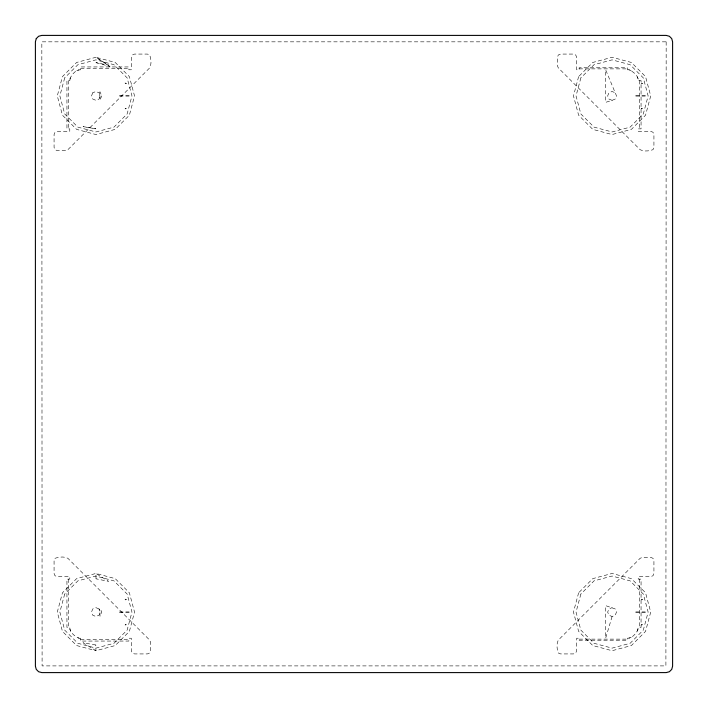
<?xml version="1.0" encoding="UTF-8"?>
<svg xmlns="http://www.w3.org/2000/svg" width="708" height="708" viewBox="0 0 708 708"><rect width="100%" height="100%" fill="white"/><g stroke="black" fill="none" stroke-linecap="round" stroke-linejoin="round"><path stroke-width="0.53" stroke-dasharray="3.54 2.66" d="M69.773 79.092C71.446 74.942 75.614 69.596 80.588 69.773L80.588 66.941L128.874 66.941L128.874 69.773L131.325 69.773L131.325 57.286L132.263 55.012L134.538 54.074L147.414 54.074L149.689 55.012C151.096 58.861 151.742 64.171 149.689 67.888L67.888 149.689L65.614 150.636L57.286 150.636L55.012 149.689L54.074 147.414L54.074 134.538L55.012 132.263L57.286 131.325L69.773 131.325L69.773 128.874L66.941 128.874L66.941 80.588L69.773 80.588L70.72 76.818M638.227 628.908C636.554 633.058 632.386 638.404 627.412 638.227L627.412 640.227L579.126 640.227L579.126 638.227L576.675 638.227L576.675 650.714L575.737 652.988L573.462 653.927L560.586 653.927L558.311 652.988C556.904 649.139 556.258 643.829 558.311 640.112L640.112 558.311L642.386 557.364L650.714 557.364L652.988 558.311L653.927 560.586L653.927 573.462L652.988 575.737L650.714 576.675L638.227 576.675L638.227 579.126L641.059 579.126L641.059 627.412L638.227 627.412L637.28 631.182M612.084 616.518L605.65 638.227L605.65 605.65L615.217 608.951L616.518 612.084L615.217 615.217L612.084 616.518L608.951 615.217L607.659 612.084L608.951 608.951L612.084 607.659M99.049 608.951L95.916 607.659L92.783 608.951L91.482 612.084L92.783 615.217L95.916 616.518L99.049 615.217L100.341 612.084L99.049 608.951L99.943 612.084L100.014 616.181L101.704 612.084L100.014 607.986M76.818 70.72L79.092 69.773M612.084 100.341L615.217 99.049L616.518 95.916L605.65 69.773L605.65 102.35L612.084 100.341L608.951 99.049L607.659 95.916L608.951 92.783L612.084 91.482L615.217 92.783M628.908 638.227L631.182 637.28M80.588 68.49L128.874 68.49M579.126 68.871L627.412 68.871M628.908 69.773L627.412 69.773L627.412 67.773L579.126 67.773L579.126 69.773L576.675 69.773L576.675 57.286L575.737 55.012L573.462 54.074L560.586 54.074L558.311 55.012L557.364 57.286L557.364 65.614L558.311 67.888L640.112 149.689C643.829 151.742 649.139 151.096 652.988 149.689L653.927 147.414L653.927 134.538L652.988 132.263L650.714 131.325L638.227 131.325L638.227 128.874L641.059 128.874L641.059 80.588L638.227 80.588C638.404 75.614 633.058 71.446 628.908 69.773L631.182 70.72M79.092 638.227L80.588 638.227L80.588 641.059L128.874 641.059L128.874 638.227L131.325 638.227L131.325 650.714L132.263 652.988L134.538 653.927L147.414 653.927L149.689 652.988L150.636 650.714L150.636 642.386L149.689 640.112L67.888 558.311C64.171 556.258 58.861 556.904 55.012 558.311L54.074 560.586L54.074 573.462L55.012 575.737L57.286 576.675L69.773 576.675L69.773 579.126L66.941 579.126L66.941 627.412L69.773 627.412C69.596 632.386 74.942 636.554 79.092 638.227L76.818 637.28M579.126 639.129L627.412 639.129M80.588 639.51L128.874 639.51M637.28 76.818L638.227 79.092M69.773 628.908L70.72 631.182M639.51 80.588L639.51 128.874M639.51 579.126L639.51 627.412M68.49 80.588L68.49 128.874M68.49 579.126L68.49 627.412M666.166 41.834L665.901 665.901L42.099 665.901L41.834 41.834L666.166 41.834M129.183 95.916L118.218 95.916L129.183 95.916M129.183 612.084L118.218 612.084L129.183 612.084M645.351 95.916L634.395 95.916L645.351 95.916M645.351 612.084L634.395 612.084L645.351 612.084M95.81 128.821L83.084 126.608L95.81 128.821M96.023 62.649L109.997 66.49L95.916 57.286L76.597 62.463L62.463 76.597L57.286 95.916L62.463 115.227L76.597 129.369L95.916 134.538L115.227 129.369L129.369 115.227L134.538 95.916L129.369 76.597L115.227 62.463L95.916 57.286L108.74 65.216L96.023 62.649M95.81 644.988L83.084 642.784L95.916 650.714L115.227 645.537L129.369 631.403L134.538 612.084L129.369 592.773L115.227 578.631L95.916 573.462L76.597 578.631L62.463 592.773L57.286 612.084L62.463 631.403L76.597 645.537L95.916 650.714L95.81 644.988M96.023 578.817L95.916 573.462L108.74 581.392L96.023 578.817M64.694 77.889L59.861 95.916L64.694 113.944L77.889 127.139L95.916 131.962L113.944 127.139L127.139 113.944L131.962 95.916L127.139 77.889L113.944 64.694L95.916 59.861L77.889 64.694L64.694 77.889M64.694 594.056L59.861 612.084L64.694 630.111L77.889 643.307L95.916 648.139L113.944 643.307L127.139 630.111L131.962 612.084L127.139 594.056L113.944 580.861L95.916 576.038L77.889 580.861L64.694 594.056M578.631 76.597L573.462 95.916L578.631 115.227L592.773 129.369L612.084 134.538L631.403 129.369L645.537 115.227L650.714 95.916L645.537 76.597L631.403 62.463L612.084 57.286L592.773 62.463L578.631 76.597M580.861 77.889L576.038 95.916L580.861 113.944L594.056 127.139L612.084 131.962L630.111 127.139L643.307 113.944L648.139 95.916L643.307 77.889L630.111 64.694L612.084 59.861L594.056 64.694L580.861 77.889M578.631 592.773L573.462 612.084L578.631 631.403L592.773 645.537L612.084 650.714L631.403 645.537L645.537 631.403L650.714 612.084L645.537 592.773L631.403 578.631L612.084 573.462L592.773 578.631L578.631 592.773M580.861 594.056L576.038 612.084L580.861 630.111L594.056 643.307L612.084 648.139L630.111 643.307L643.307 630.111L648.139 612.084L643.307 594.056L630.111 580.861L612.084 576.038L594.056 580.861L580.861 594.056M92.783 92.783L91.482 95.916L92.783 99.049L95.916 100.341L99.049 99.049L100.341 95.916L99.049 92.783L95.916 91.482L92.783 92.783M101.704 95.916L100.014 100.014L99.943 95.916L98.766 93.067L100.014 91.819L101.704 95.916M125.493 108.28L125.086 108.882L126.272 108.598L125.493 108.28M125.493 624.447L125.086 625.049L126.272 624.775L125.493 624.447M641.669 108.28L641.262 108.882L642.448 108.598L641.669 108.28M641.669 624.447L641.262 625.049L642.448 624.775L641.669 624.447M126.351 83.42L125.573 83.739L125.059 82.969L126.351 83.42M642.528 83.42L641.74 83.739L641.236 82.969L642.528 83.42M126.351 599.587L125.573 599.915L125.059 599.136L126.351 599.587M642.528 599.587L641.74 599.915L641.236 599.136L642.528 599.587"/><path stroke-width="1.06" d="M36.258 38.621L35.4 41.834L35.4 666.166L36.258 669.379L38.621 671.742L41.834 672.6L666.166 672.6L669.379 671.742L671.742 669.379L672.6 666.166L672.6 41.834L671.742 38.621L669.379 36.258L666.166 35.4L41.834 35.4L38.621 36.258L36.258 38.621"/></g></svg>
